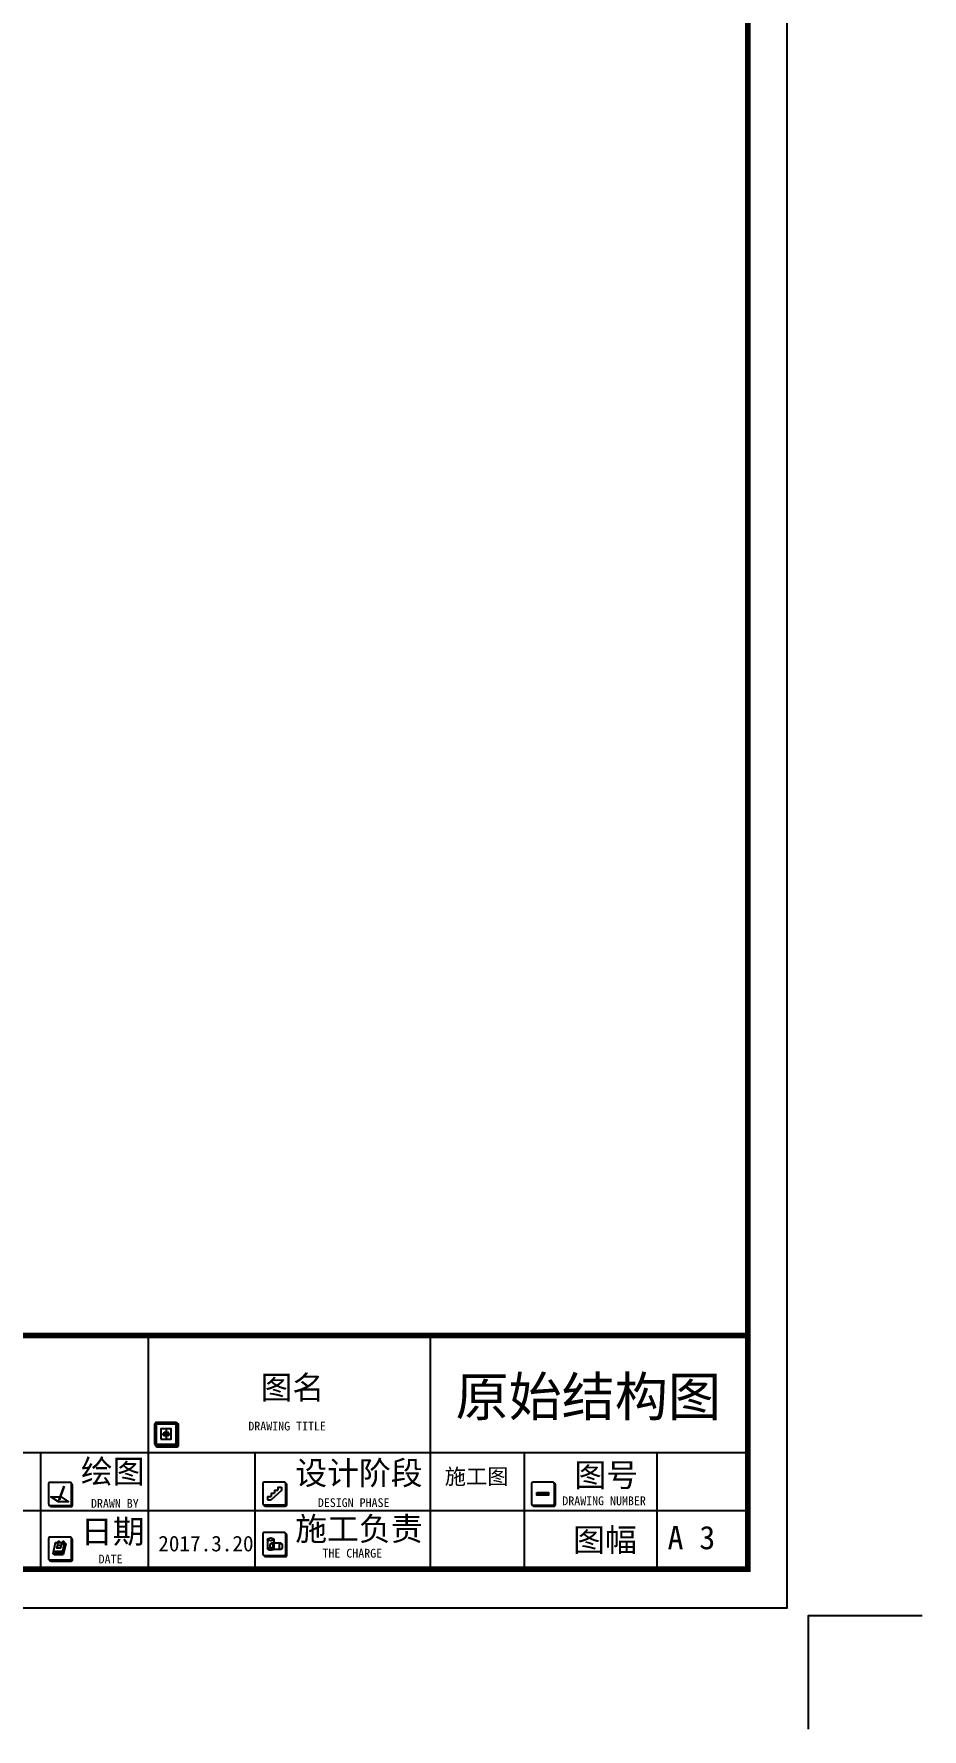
# Model space of a CAD drawing. Header units: millimetres. Extents: x -1705246 to 222838, y -3231245 to 126310.
# Drawn here: x 18647 to 29189, y 95960 to 116070 of the extents above; entities that cross this region are included whole.
import ezdxf

# ---------------------------------------------------------------- set-up
doc = ezdxf.new("R2010")
doc.units = ezdxf.units.MM
for name, color, linetype in [('0-01图框模板说明', 2, 'Continuous'), ('0-02图框细线', 136, 'Continuous'), ('0-03图名、索引', 6, 'Continuous')]:
    doc.layers.add(name, color=color, linetype=linetype)
doc.layers.add('Z not print', color=8, linetype='Continuous', plot=False)
doc.styles.get("Standard").update_dxf_attribs({"font": ''})
doc.styles.get('Standard').set_extended_font_data('SimSun')

# ---------------------------------------------------------------- blocks, each defined once
blk = doc.blocks.new('hgggg')
at = {"layer": '0-01图框模板说明'}
for points in [[(3564.11, 399.47, -0.414214), (3563.92, 399.28), (3561.36, 399.28, -0.071272), (3561.3, 399.28, 0.348143), (3561.5, 399.13), (3564.05, 399.13, 0.414214), (3564.25, 399.33), (3564.25, 401.89, 0.333108), (3564.11, 402.08, -0.057743), (3564.11, 402.03)], [(3550.49, 391.78, -0.414214), (3550.29, 391.59), (3547.73, 391.59, -0.071272), (3547.68, 391.59, 0.348143), (3547.87, 391.44), (3550.43, 391.44, 0.414214), (3550.62, 391.64), (3550.62, 394.2, 0.333108), (3550.48, 394.39, -0.057743), (3550.49, 394.34)], [(3578.01, 391.85, -0.414214), (3577.81, 391.65), (3575.26, 391.65, -0.071272), (3575.2, 391.66, 0.348143), (3575.39, 391.51), (3577.95, 391.51, 0.414214), (3578.15, 391.7), (3578.15, 394.26, 0.333108), (3578.01, 394.45, -0.057743), (3578.01, 394.4)], [(3612.51, 391.82, -0.414214), (3612.31, 391.62), (3609.76, 391.62, -0.071272), (3609.7, 391.63, 0.348143), (3609.89, 391.48), (3612.45, 391.48, 0.414214), (3612.65, 391.67), (3612.65, 394.23, 0.333108), (3612.51, 394.42, -0.057743), (3612.51, 394.38)], [(3610.26, 393.25), (3611.74, 393.25), (3611.74, 392.89), (3610.26, 392.89)], [(3578.01, 385.37, -0.414214), (3577.81, 385.18), (3575.26, 385.18, -0.071272), (3575.2, 385.18, 0.348143), (3575.39, 385.03), (3577.95, 385.03, 0.414214), (3578.15, 385.23), (3578.15, 387.79, 0.333108), (3578.01, 387.98, -0.057743), (3578.01, 387.93)], [(3550.49, 384.79, -0.414214), (3550.29, 384.59), (3547.73, 384.59, -0.071272), (3547.68, 384.6, 0.348143), (3547.87, 384.45), (3550.43, 384.45, 0.414214), (3550.62, 384.64), (3550.62, 387.2, 0.333108), (3550.48, 387.39, -0.057743), (3550.49, 387.35)]]:
    blk.add_hatch(color=8, dxfattribs=at).paths.add_polyline_path(points)
h = blk.add_hatch(color=8, dxfattribs=at)
h.paths.add_polyline_path([(3562.64, 400.99), (3562.38, 400.99), (3562.38, 400.75), (3562.64, 400.75)])
h.paths.add_polyline_path([(3562.64, 400.75), (3562.89, 400.75), (3562.89, 400.99), (3562.64, 400.99)])
h.paths.add_polyline_path([(3562.64, 400.75), (3562.64, 400.52), (3562.89, 400.52), (3562.89, 400.75)])
h.paths.add_polyline_path([(3562.64, 400.75), (3562.38, 400.75), (3562.38, 400.52), (3562.64, 400.52)])
at = {"layer": '0-01图框模板说明', "color": 8}
for p, q in [((3561.98, 400.75), (3563.29, 400.75)), ((3562.64, 401.41), (3562.64, 400.1)), ((3577.01, 393.95), (3577.45, 393.95)), ((3577.01, 393.95), (3577.01, 393.56)), ((3577.45, 393.95), (3577.45, 393.49)), ((3548.9, 392.34), (3548.88, 392.3)), ((3548.88, 392.3), (3548.89, 392.28)), ((3548.91, 392.33), (3548.89, 392.28)), ((3548.9, 392.3), (3548.89, 392.28)), ((3548.92, 392.33), (3548.9, 392.3)), ((3575.67, 392.73), (3575.67, 392.32)), ((3575.67, 392.73), (3576.12, 392.73)), ((3575.67, 392.32), (3576.13, 392.32)), ((3576.12, 393.15), (3576.56, 393.15)), ((3576.12, 393.15), (3576.12, 392.73)), ((3577.45, 393.49), (3576.13, 392.32)), ((3576.56, 393.56), (3576.56, 393.15)), ((3576.56, 393.56), (3577.01, 393.56)), ((3548.12, 385.4), (3548.29, 385.25)), ((3549.3, 385.36), (3548.17, 385.36)), ((3549.35, 385.32), (3548.21, 385.32)), ((3549.39, 385.29), (3548.26, 385.29)), ((3549.43, 385.25), (3548.29, 385.25)), ((3549.63, 386.78), (3549.3, 385.36)), ((3549.68, 386.74), (3549.35, 385.32)), ((3549.72, 386.71), (3549.39, 385.29)), ((3549.76, 386.67), (3549.43, 385.25)), ((3549.59, 386.82), (3549.76, 386.67)), ((3575.68, 387.24), (3575.68, 386.03)), ((3577.38, 386.76), (3576.17, 386.76)), ((3577.38, 385.95), (3576.17, 385.95)), ((3576.49, 387.24), (3576.49, 386.03))]:
    blk.add_line(p, q, dxfattribs=at)
at = {"layer": '0-01图框模板说明', "color": 2, "const_width": 0.724}
blk.add_lwpolyline([(3637.38, 670.41), (3637.38, 383.41), (3227.38, 383.41), (3227.38, 670.41)], close=True, dxfattribs=at)
blk.add_lwpolyline([(3637.38, 413.41), (3227.33, 413.41)], dxfattribs=at)
at = {"layer": '0-01图框模板说明', "color": 8}
for points in [[(3561.36, 399.28), (3563.92, 399.28, 0.414214), (3564.11, 399.47), (3564.11, 402.03, 0.414214), (3563.92, 402.23), (3561.36, 402.23, 0.414214), (3561.16, 402.03), (3561.16, 399.47, 0.414214)], [(3547.73, 391.59), (3550.29, 391.59, 0.414214), (3550.49, 391.78), (3550.49, 394.34, 0.414214), (3550.29, 394.54), (3547.73, 394.54, 0.414214), (3547.54, 394.34), (3547.54, 391.78, 0.414214)], [(3549.55, 393.92), (3549.44, 393.95), (3549.44, 393.97, -0.451962), (3549.51, 394), (3549.52, 393.99, -0.418435), (3549.55, 393.93)], [(3575.26, 391.65), (3577.81, 391.65, 0.414214), (3578.01, 391.85), (3578.01, 394.4, 0.414214), (3577.81, 394.6), (3575.26, 394.6, 0.414214), (3575.06, 394.4), (3575.06, 391.85, 0.414214)], [(3609.76, 391.62), (3612.31, 391.62, 0.414214), (3612.51, 391.82), (3612.51, 394.38, 0.414214), (3612.31, 394.57), (3609.76, 394.57, 0.414214), (3609.56, 394.38), (3609.56, 391.82, 0.414214)], [(3547.73, 384.59), (3550.29, 384.59, 0.414214), (3550.49, 384.79), (3550.49, 387.35, 0.414214), (3550.29, 387.54), (3547.73, 387.54, 0.414214), (3547.54, 387.35), (3547.54, 384.79, 0.414214)], [(3575.26, 385.18), (3577.81, 385.18, 0.414214), (3578.01, 385.37), (3578.01, 387.93, 0.414214), (3577.81, 388.13), (3575.26, 388.13, 0.414214), (3575.06, 387.93), (3575.06, 385.37, 0.414214)]]:
    blk.add_lwpolyline(points, format="xyb", close=True, dxfattribs=at)
for points in [[(3561.3, 399.28, 0.348143), (3561.5, 399.13), (3564.05, 399.13, 0.414214), (3564.25, 399.33), (3564.25, 401.89, 0.333108), (3564.11, 402.08)], [(3547.68, 391.59, 0.348143), (3547.87, 391.44), (3550.43, 391.44, 0.414214), (3550.62, 391.64), (3550.62, 394.2, 0.333108), (3550.48, 394.39)], [(3575.2, 391.66, 0.348143), (3575.39, 391.51), (3577.95, 391.51, 0.414214), (3578.15, 391.7), (3578.15, 394.26, 0.333108), (3578.01, 394.45)], [(3609.7, 391.63, 0.348143), (3609.89, 391.48), (3612.45, 391.48, 0.414214), (3612.65, 391.67), (3612.65, 394.23, 0.333108), (3612.51, 394.42)], [(3575.2, 385.18, 0.348143), (3575.39, 385.03), (3577.95, 385.03, 0.414214), (3578.15, 385.23), (3578.15, 387.79, 0.333108), (3578.01, 387.98)], [(3547.68, 384.6, 0.348143), (3547.87, 384.45), (3550.43, 384.45, 0.414214), (3550.62, 384.64), (3550.62, 387.2, 0.333108), (3550.48, 387.39)]]:
    blk.add_lwpolyline(points, format="xyb", dxfattribs=at)
for points in [[(3561.37, 399.48), (3563.91, 399.48), (3563.91, 402.02), (3561.37, 402.02)], [(3561.98, 400.1), (3563.29, 400.1), (3563.29, 401.41), (3561.98, 401.41)], [(3562.38, 400.99), (3562.89, 400.99), (3562.89, 400.52), (3562.38, 400.52)], [(3549.55, 393.91), (3549.44, 393.96), (3549.4, 393.86), (3549.51, 393.81)], [(3548.92, 392.33), (3548.9, 392.34), (3548.94, 392.57), (3549.04, 392.54)], [(3549.51, 393.82), (3549.4, 393.85), (3548.94, 392.57), (3549.04, 392.54)], [(3610.26, 393.25), (3611.74, 393.25), (3611.74, 392.89), (3610.26, 392.89)], [(3548.41, 385.73), (3548.52, 385.73), (3548.49, 385.65), (3548.38, 385.65)], [(3548.72, 386.48), (3549.18, 386.48), (3549.07, 386.11), (3548.6, 386.11)], [(3548.63, 385.73), (3548.74, 385.73), (3548.71, 385.65), (3548.6, 385.65)], [(3548.84, 385.73), (3548.95, 385.73), (3548.93, 385.65), (3548.81, 385.65)], [(3549.06, 385.73), (3549.17, 385.73), (3549.14, 385.65), (3549.03, 385.65)]]:
    blk.add_lwpolyline(points, close=True, dxfattribs=at)
for points in [[(3549.11, 392.7), (3549.15, 392.7), (3550.12, 392.07), (3548.82, 392.07), (3547.85, 392.7), (3548.98, 392.7)], [(3548.7, 386.82), (3549.59, 386.82), (3549.26, 385.4), (3548.12, 385.4), (3548.45, 386.82), (3548.65, 386.82)]]:
    blk.add_lwpolyline(points, dxfattribs=at)
blk.add_circle((3549.28, 386.66), 0.04, dxfattribs=at)
for centre, radius, start, end in [((3548.67, 386.66), 0.04, 133.5405, 58.5094), ((3548.94, 386.72), 0.301, 120.0838, 193.4607), ((3548.67, 386.67), 0.0305, 218.3923, 328.4538), ((3548.94, 386.73), 0.249, 118.9884, 196.0214), ((3548.69, 386.65), 0.04, 72.6047, 87.6936), ((3548.83, 386.84), 0.146, 350.5454, 105.731), ((3548.81, 386.83), 0.115, 355.4404, 89.6822), ((3549.55, 386.72), 0.301, 127.1675, 193.4607), ((3549.3, 386.65), 0.04, 72.6047, 215.7707), ((3549.28, 386.67), 0.0305, 218.3923, 328.4538), ((3549.54, 386.73), 0.24, 120.88, 197.6449), ((3549.43, 386.88), 0.102, 75.6414, 126.1244), ((3549.42, 386.86), 0.0801, 333.2308, 96.566), ((3549.42, 386.86), 0.124, 340.7006, 72.9302)]:
    blk.add_arc(centre, radius, start, end, dxfattribs=at)
for centre, major_axis in [((3576.08, 387.24), (-0.401, 0)), ((3576.08, 386.03), (-0.401, 0)), ((3576.17, 386.35), (0, 0.401)), ((3577.38, 386.35), (0, 0.401))]:
    blk.add_ellipse(centre, major_axis=major_axis, ratio=0.454196, dxfattribs=at)
at = {"layer": '0-02图框细线'}
for p, q in [((3560.37, 383.41), (3560.37, 413.41)), ((3596.6, 398.41), (3596.6, 413.41)), ((3323.65, 398.41), (3637.38, 398.41)), ((3546.55, 383.41), (3546.55, 398.41)), ((3574.07, 383.41), (3574.07, 398.41)), ((3596.6, 383.41), (3596.6, 398.41)), ((3608.67, 383.41), (3608.67, 398.41)), ((3625.66, 398.41), (3625.66, 383.41)), ((3637.38, 390.91), (3485.71, 390.91))]:
    blk.add_line(p, q, dxfattribs=at)
blk.add_lwpolyline([(3642.38, 675.41), (3642.38, 378.41), (3222.38, 378.41), (3222.38, 675.41)], close=True, dxfattribs=at)
at = {"layer": 'Z not print', "color": 5}
blk.add_lwpolyline([(3645.14, 362.88), (3645.14, 377.48), (3659.75, 377.48)], dxfattribs=at)
at = {"layer": '0-02图框细线'}
for s, insert, char_height, attachment_point in [('{\\fSimSun|b0|i0|c134|p2;图名}', (3574.77, 406.57), 3, 4), ('{\\fSimSun|b0|i0|c134|p2;DRAWING TITLE}', (3573.2, 401.77), 1.1268, 4), ('{\\fSimSun|b0|i0|c134|p2;绘图}', (3551.69, 395.79), 3, 4), ('{\\fSimSun|b0|i0|c134|p2;设计阶段}', (3579.22, 395.59), 3, 4), ('{\\fSimHei|b0|i0|c134|p2;施工图}', (3602.52, 395.2), 2, 5), ('{\\fSimSun|b0|i0|c134|p2;图号}', (3615.08, 395.34), 3, 4), ('{\\fSimSun|b0|i0|c134|p2;DRAWN BY}', (3552.99, 391.85), 1.1268, 4), ('{\\fSimSun|b0|i0|c134|p2;DESIGN PHASE}', (3582.13, 391.94), 1.1268, 4), ('{\\fSimSun|b0|i0|c134|p2;DRAWING NUMBER}', (3613.53, 392.18), 1.1268, 4), ('{\\fSimSun|b0|i0|c134|p2;日期}', (3551.69, 388.07), 3, 4), ('{\\fSimSun|b0|i0|c134|p2;施工负责}', (3579.22, 388.42), 3, 4), ('2017.3.20', (3561.63, 386.68), 2, 4), ('{\\fSimSun|b0|i0|c134|p2;图幅}', (3614.92, 387), 3, 4), ('{\\fSimSun|b0|i0|c134|p2;A 3}', (3627.05, 387.44), 3, 4), ('{\\fSimSun|b0|i0|c134|p2;DATE}', (3553.97, 384.71), 1.1268, 4), ('{\\fSimSun|b0|i0|c134|p2;THE CHARGE}', (3582.72, 385.45), 1.1268, 4)]:
    blk.add_mtext(s, dxfattribs=dict(at, insert=insert, char_height=char_height, attachment_point=attachment_point))

msp = doc.modelspace()

# ---------------------------------------------------------------- block references
at = {"layer": '0-02图框细线', "xscale": 92.39999999999418, "yscale": 92.39999999999418, "zscale": 92.39999999999999}
msp.add_blockref('hgggg', (-308971.9, 62430.1), dxfattribs=at)

# ---------------------------------------------------------------- texts
at = {"layer": '0-03图名、索引', "insert": (25226.6, 99879.5), "char_height": 283.961, "attachment_point": 5}
msp.add_mtext('{\\fSimSun|b0|i0|c134|p2;\\H1.627x;\\C2;原始结构图} ', dxfattribs=at)

doc.saveas('drawing.dxf')
